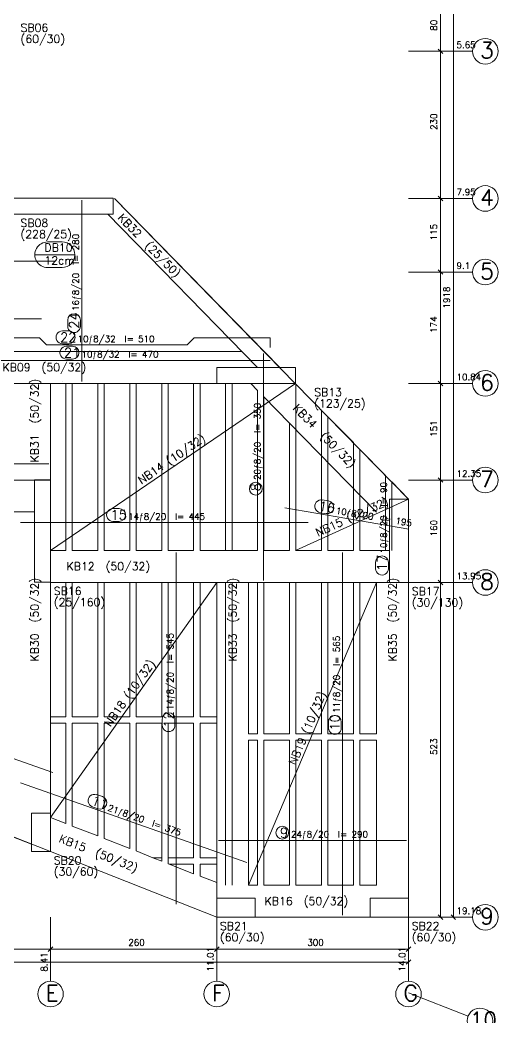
# Model space of a CAD drawing. Header units: inches. Extents: x -0.845 to -0.118, y 2.957 to 3.684.
# Drawn here: x -0.6153 to -0.4657, y 3.2045 to 3.5161 of the extents above; entities that cross this region are included whole.
import ezdxf

# ---------------------------------------------------------------- set-up
doc = ezdxf.new("R2010")
doc.units = ezdxf.units.IN
doc.header["$MEASUREMENT"] = 0
doc.linetypes.add('CENTER', pattern=[0.006500000000000001, 0.002, -0.001, 0.0005, -0.001, 0.002])
for name, color, linetype, lineweight in [('DONATI', 84, 'Continuous', 0), ('OLCU', 1, 'Continuous', 0), ('PENC2', 1, 'Continuous', 0), ('PENC3', 5, 'Continuous', 0), ('PENC4', 84, 'Continuous', 0), ('PEND2', 1, 'CENTER', 0)]:
    doc.layers.add(name, color=color, linetype=linetype, lineweight=lineweight)
doc.styles.add('RomanSTA', font='RomanSTA')

msp = doc.modelspace()

# ---------------------------------------------------------------- linework, layer by layer
at = {"layer": 'DONATI'}
for points in [[(-0.595974979184698, 3.403120546913468), (-0.595974979184698, 3.403120546913468), (-0.595974979184698, 3.459820546913468), (-0.595974979184698, 3.459820546913468)], [(-0.6590327296481837, 3.440720546913469), (-0.6590327296481837, 3.440720546913469), (-0.6317460510955561, 3.440720546913469), (-0.6044593725429286, 3.440720546913469), (-0.6044593725429286, 3.440720546913469)], [(-0.6532027695403804, 3.422720546913468), (-0.6532027695403804, 3.422720546913468), (-0.6085066173301448, 3.422720546913468), (-0.6085066173301448, 3.422720546913468)], [(-0.6550046030507792, 3.416720546913468), (-0.6550046030507792, 3.416720546913468), (-0.6091484401450862, 3.416720546913468), (-0.6070262763725032, 3.414620546913469), (-0.5629430089221705, 3.414620546913469), (-0.5608199808822383, 3.416720546913468), (-0.5369838152156581, 3.416720546913468), (-0.5369814310298671, 3.413720546913468), (-0.5369814310298671, 3.413720546913468)], [(-0.539131728194784, 3.340920546913468), (-0.539131728194784, 3.340920546913468), (-0.539131728194784, 3.411920546913469), (-0.539131728194784, 3.411920546913469)], [(-0.6311517182813395, 3.409720546913468), (-0.6311517182813395, 3.409720546913468), (-0.5369670961127986, 3.409720546913468), (-0.5369670961127986, 3.409720546913468)], [(-0.7153517130838145, 3.377420546913468), (-0.7153517130838145, 3.377420546913468), (-0.6063117358909358, 3.377420546913468), (-0.6063117358909358, 3.377420546913468)], [(-0.5324617300258387, 3.363620546913468), (-0.5324617300258387, 3.363620546913468), (-0.4936616990791072, 3.357020546913469), (-0.4936616990791072, 3.357020546913469)], [(-0.6151117209420909, 3.359020546913468), (-0.6151117209420909, 3.359020546913468), (-0.5251317296252955, 3.359020546913468), (-0.5251317296252955, 3.359020546913468)], [(-0.4996317002998103, 3.340920546913468), (-0.4996317002998103, 3.340920546913468), (-0.4996317002998103, 3.358920546913469), (-0.4996317002998103, 3.358920546913469)], [(-0.5664117310271968, 3.239820546913468), (-0.5664117310271968, 3.239820546913468), (-0.5664117310271968, 3.349720546913468), (-0.5664117310271968, 3.349720546913468)], [(-0.514385041974615, 3.236320546913468), (-0.514385041974615, 3.236320546913468), (-0.514385041974615, 3.349720546913468), (-0.514385041974615, 3.349720546913468)], [(-0.6870251569972743, 3.309820546913468), (-0.6870251569972743, 3.309820546913468), (-0.6049851600156535, 3.280920546913468), (-0.6049851600156535, 3.280920546913468)], [(-0.6151117209420909, 3.277720546913468), (-0.6151117209420909, 3.277720546913468), (-0.5443517241702784, 3.252820546913469), (-0.5443517241702784, 3.252820546913469)], [(-0.5531532738433589, 3.259720546913468), (-0.5531532738433589, 3.259720546913468), (-0.4943132672534694, 3.259720546913468), (-0.4943132672534694, 3.259720546913468)]]:
    msp.add_lwpolyline(points, dxfattribs=at)
at = {"layer": 'OLCU', "linetype": 'Continuous'}
for p, q in [((-0.4797117088065852, 3.619320546913468), (-0.4797117088065852, 3.235720546913468)), ((-0.4837117169128169, 3.522320546913468), (-0.4837117169128169, 3.506320546913468)), ((-0.4822117064223994, 3.506320546913468), (-0.4867117080913295, 3.506320546913468)), ((-0.4830044481979121, 3.505620546913468), (-0.4844172570930232, 3.507020546913468)), ((-0.4837117169128169, 3.506320546913468), (-0.4837117169128169, 3.460320546913469)), ((-0.4822117064223994, 3.460320546913469), (-0.4867117080913295, 3.460320546913469)), ((-0.4830044481979121, 3.459620546913468), (-0.4844172570930232, 3.461020546913468)), ((-0.4837117169128169, 3.460320546913469), (-0.4837117169128169, 3.437320546913468)), ((-0.4822117064223994, 3.437320546913468), (-0.4867117080913295, 3.437320546913468)), ((-0.4830044481979121, 3.436620546913468), (-0.4844172570930232, 3.438020546913468)), ((-0.4837117169128169, 3.437320546913468), (-0.4837117169128169, 3.402520546913468)), ((-0.6003631923423518, 3.420420546913468), (-0.600363207243513, 3.422320546913468)), ((-0.5963631991372813, 3.420420546913468), (-0.5963631991372813, 3.422320546913468)), ((-0.6020003531203975, 3.418920546913468), (-0.600050342463087, 3.418920546913468)), ((-0.6020035270677317, 3.414920546913468), (-0.6000535313115825, 3.414920546913468)), ((-0.6007778320537318, 3.414120546913468), (-0.5988278213964213, 3.414120546913468)), ((-0.6007810060010661, 3.410120546913468), (-0.5988310102449168, 3.410120546913468)), ((-0.4822117064223994, 3.402520546913468), (-0.4867117080913295, 3.402520546913468)), ((-0.4830044481979121, 3.401820546913468), (-0.4844172570930232, 3.403220546913468)), ((-0.4837117169128169, 3.402520546913468), (-0.4837117169128169, 3.372320546913468)), ((-0.4822117064223994, 3.372320546913468), (-0.4867117080913295, 3.372320546913468)), ((-0.4830044481979121, 3.371620546913468), (-0.4844172570930232, 3.373020546913469)), ((-0.4837117169128169, 3.372320546913468), (-0.4837117169128169, 3.340320546913468)), ((-0.5206996772514094, 3.366120546913468), (-0.5187773678527583, 3.365820546913469)), ((-0.5862094435916652, 3.363420546913468), (-0.5842594478355159, 3.363420546913468)), ((-0.5213735971675624, 3.362120546913468), (-0.5194512877689113, 3.361820546913468)), ((-0.5862126324401606, 3.359420546913468), (-0.5842626366840113, 3.359420546913468)), ((-0.5040199134574641, 3.344620546913468), (-0.5040199134574641, 3.346620546913468)), ((-0.5000199351535548, 3.344620546913468), (-0.5000199351535548, 3.346620546913468)), ((-0.4822117064223994, 3.340320546913468), (-0.4867117080913295, 3.340320546913468)), ((-0.4830044481979121, 3.339620546913468), (-0.4844172570930232, 3.341020546913469)), ((-0.4837117169128169, 3.340320546913468), (-0.4837117169128169, 3.235720546913468)), ((-0.5707999441848506, 3.295720546913468), (-0.5707999441848506, 3.297620546913469)), ((-0.5667999658809413, 3.295720546913468), (-0.5667999658809413, 3.297620546913469)), ((-0.5187732551322688, 3.294820546913468), (-0.5187732551322688, 3.296820546913469)), ((-0.5147732768283595, 3.294820546913468), (-0.5147732768283595, 3.296720546913468)), ((-0.5913289461360682, 3.274020546913468), (-0.589490113042425, 3.273420546913469)), ((-0.5926625702605952, 3.270220546913468), (-0.590823737166952, 3.269620546913468)), ((-0.4822117064223994, 3.235720546913468), (-0.4867117080913295, 3.235720546913468)), ((-0.4830044481979121, 3.235020546913468), (-0.4844172570930232, 3.236420546913468)), ((-0.4782116983161677, 3.235720546913468), (-0.4827116999850978, 3.235720546913468)), ((-0.4790044698940028, 3.235020546913468), (-0.4804172489867915, 3.236420546913468)), ((-0.6057316932903041, 3.224220546913468), (-0.6057316634879817, 3.228720546913468)), ((-0.5537316773162593, 3.224220546913468), (-0.5537316475139369, 3.228720546913468)), ((-0.4937316749320735, 3.224220546913468), (-0.4937316451297511, 3.228720546913468)), ((-0.6317316863761653, 3.225720546913468), (-0.6057316932903041, 3.225720546913468)), ((-0.606438663981985, 3.225020546913469), (-0.6050230238662471, 3.226420546913468)), ((-0.6057316932903041, 3.225720546913468), (-0.5537316773162593, 3.225720546913468)), ((-0.5544386480079402, 3.225020546913469), (-0.5530230078922023, 3.226420546913468)), ((-0.5537316773162593, 3.225720546913468), (-0.4937316749320735, 3.225720546913468)), ((-0.4944386456237544, 3.225020546913469), (-0.4930230055080165, 3.226420546913468)), ((-0.4944386754260768, 3.221020546913469), (-0.4930230353103389, 3.222420546913468)), ((-0.4937317345367183, 3.220220546913469), (-0.4937316749320735, 3.224720546913468)), ((-0.7739317242131938, 3.221720546913468), (-0.4937317047343959, 3.221720546913468))]:
    msp.add_line(p, q, dxfattribs=at)
at = {"layer": 'PENC2', "linetype": 'Continuous'}
for p, q in [((-0.6066366408096064, 3.446720546913468), (-0.6021366391406764, 3.446720546913468)), ((-0.6106366340146769, 3.442720546913468), (-0.5981366310344447, 3.442720546913468)), ((-0.6066366408096064, 3.438720546913468), (-0.6021366391406764, 3.438720546913468)), ((-0.6057117257343043, 3.350320546913468), (-0.5291317079292048, 3.402520546913468)), ((-0.5291317079292048, 3.350320546913468), (-0.4937317047343959, 3.366320546913468)), ((-0.6057117257343043, 3.266920546913469), (-0.5537517342792262, 3.340320546913468)), ((-0.543751714013647, 3.245720546913468), (-0.5037116978393306, 3.340320546913468))]:
    msp.add_line(p, q, dxfattribs=at)
at = {"layer": 'PENC2'}
for centre in [(-0.5415167782531489, 3.369620546913469), (-0.53323560693128, 3.262120546913468)]:
    msp.add_circle(centre, 0.002000000094994903, dxfattribs=at)
for centre, radius, start, end in [((-0.6066366408096064, 3.442720546913468), 0.004000000189989805, 90.00122447294544, 270.0036734188379), ((-0.6021366391406764, 3.442720546913468), 0.004000000189989805, 270.0036734188379, 90.00122447294544), ((-0.5983632031903972, 3.422320546913468), 0.002000000094994903, 0.004897891780929296, 180.0024489458925), ((-0.602001932643484, 3.416920546913468), 0.002000000094994903, 90.00122447294544, 270.0036734188379), ((-0.5983632031903972, 3.420420546913468), 0.002000000094994903, 180.0024489458925, 0.004897891780929296), ((-0.6000519368873347, 3.416920546913468), 0.002000000094994903, 270.0036734188379, 90.00122447294544), ((-0.6007794115768184, 3.412120546913468), 0.002000000094994903, 90.00122447294544, 270.0036734188379), ((-0.5988294158206691, 3.412120546913468), 0.002000000094994903, 270.0036734188379, 90.00122447294544), ((-0.5210366521106471, 3.364120546913469), 0.002000000094994903, 80.33614546910488, 260.3386249329907), ((-0.5191143129096736, 3.363820546913468), 0.002000000094994903, 260.3386249329907, 80.33614546910488), ((-0.5862110529170741, 3.361420546913468), 0.002000000094994903, 90.00122447294544, 270.0036734188379), ((-0.5842610571609248, 3.361420546913468), 0.002000000094994903, 270.0036734188379, 90.00122447294544), ((-0.5020199392066707, 3.346620546913468), 0.002000000094994903, 0.004897891780929296, 180.0024489458925), ((-0.5020199094043483, 3.344620546913468), 0.002000000094994903, 180.0024489458925, 0.004897891780929296), ((-0.5687999699340571, 3.297620546913469), 0.002000000094994903, 0.004897891780929296, 180.0024489458925), ((-0.5167732808814753, 3.296720546913468), 0.002000000094994903, 0.004897891780929296, 180.0024489458925), ((-0.5687999401317347, 3.295720546913468), 0.002000000094994903, 180.0024489458925, 0.004897891780929296), ((-0.516773251079153, 3.294820546913468), 0.002000000094994903, 180.0024489458925, 0.004897891780929296), ((-0.5919957432971705, 3.272120546913468), 0.002000000094994903, 70.55991993357672, 250.5623688794693), ((-0.5901569400058497, 3.271520546913468), 0.002000000094994903, 250.5623688794693, 70.55991993357672)]:
    msp.add_arc(centre, radius, start, end, dxfattribs=at)
at = {"layer": 'PENC3', "linetype": 'Continuous'}
for p, q in [((-0.5857126686797847, 3.460320546913469), (-0.5340069506393184, 3.407520546913468)), ((-0.5878217790351619, 3.455420546913468), (-0.5410033438430537, 3.407520546913468)), ((-0.6257517311797847, 3.412520546913469), (-0.6057117257343043, 3.412520546913469)), ((-0.6157117310987223, 3.412520546913469), (-0.5458960805164088, 3.412520546913469)), ((-0.6317317161784877, 3.402520546913468), (-0.5291612122283686, 3.402520546913468)), ((-0.6057117257343043, 3.402520546913468), (-0.600951728604864, 3.402520546913468)), ((-0.6057117257343043, 3.402520546913468), (-0.6057117257343043, 3.372420546913468)), ((-0.600951728604864, 3.402520546913468), (-0.600951728604864, 3.350320546913468)), ((-0.5989517245517482, 3.402520546913468), (-0.5989517245517482, 3.350320546913468)), ((-0.5989517245517482, 3.402520546913468), (-0.5909517381416072, 3.402520546913468)), ((-0.5909517381416072, 3.402520546913468), (-0.5909517381416072, 3.350320546913468)), ((-0.5889517340884913, 3.402520546913468), (-0.5889517340884913, 3.350320546913468)), ((-0.5889517340884913, 3.402520546913468), (-0.5809517476783503, 3.402520546913468)), ((-0.5809517476783503, 3.402520546913468), (-0.5809517476783503, 3.350320546913468)), ((-0.5789517436252345, 3.402520546913468), (-0.5789517436252345, 3.350320546913468)), ((-0.5789517436252345, 3.402520546913468), (-0.5709517572150935, 3.402520546913468)), ((-0.5709517572150935, 3.402520546913468), (-0.5709517572150935, 3.350320546913468)), ((-0.5689517531619777, 3.402520546913468), (-0.5689517531619777, 3.350320546913468)), ((-0.5689517531619777, 3.402520546913468), (-0.5609517667518367, 3.402520546913468)), ((-0.5609517667518367, 3.402520546913468), (-0.5609517667518367, 3.350320546913468)), ((-0.5589517626987208, 3.402520546913468), (-0.5589517626987208, 3.350320546913468)), ((-0.5589517626987208, 3.402520546913468), (-0.5537412140594233, 3.402520546913468)), ((-0.5509517762885798, 3.402520546913468), (-0.5509517762885798, 3.350320546913468)), ((-0.548951772235464, 3.402520546913468), (-0.548951772235464, 3.350320546913468)), ((-0.5431053016410579, 3.402520546913468), (-0.540951785825323, 3.400320546913469)), ((-0.5291137073264827, 3.402520546913468), (-0.5289517317043055, 3.402320546913468)), ((-0.540951785825323, 3.400320546913469), (-0.540951785825323, 3.350320546913468)), ((-0.5289517317043055, 3.402320546913468), (-0.5289517317043055, 3.350320546913468)), ((-0.5389517817722072, 3.398320546913468), (-0.5389517817722072, 3.350320546913468)), ((-0.5389517817722072, 3.398320546913468), (-0.5309517953620662, 3.390120546913468)), ((-0.5209517452941645, 3.394220546913469), (-0.5209517452941645, 3.350320546913468)), ((-0.5309517953620662, 3.390120546913468), (-0.5309517953620662, 3.350320546913468)), ((-0.5309517953620662, 3.390120546913468), (-0.5309517357574214, 3.390120546913468)), ((-0.5309517357574214, 3.390120546913468), (-0.5309517357574214, 3.350320546913468)), ((-0.5309517357574214, 3.390120546913468), (-0.5037116680370082, 3.362320546913468)), ((-0.5189517412410487, 3.392120546913469), (-0.5189517412410487, 3.350320546913468)), ((-0.5189517412410487, 3.392120546913469), (-0.5109517548309077, 3.384020546913468)), ((-0.5109517548309077, 3.384020546913468), (-0.5109517548309077, 3.350320546913468)), ((-0.5089517507777919, 3.381920546913468), (-0.5089517507777919, 3.350320546913468)), ((-0.5089517507777919, 3.381920546913468), (-0.5009517643676509, 3.373720546913468)), ((-0.5009517643676509, 3.373720546913468), (-0.5009517643676509, 3.350320546913468)), ((-0.498951760314535, 3.371720546913468), (-0.498951760314535, 3.350320546913468)), ((-0.498951760314535, 3.371720546913468), (-0.4937117073760737, 3.366320546913468)), ((-0.6189516756759395, 3.362420546913468), (-0.6107117209659327, 3.362420546913468)), ((-0.6057117257343043, 3.350320546913468), (-0.600951728604864, 3.350320546913468)), ((-0.5989517245517482, 3.350320546913468), (-0.5909517381416072, 3.350320546913468)), ((-0.5889517340884913, 3.350320546913468), (-0.5809517476783503, 3.350320546913468)), ((-0.5789517436252345, 3.350320546913468), (-0.5709517572150935, 3.350320546913468)), ((-0.5689517531619777, 3.350320546913468), (-0.5609517667518367, 3.350320546913468)), ((-0.5589517626987208, 3.350320546913468), (-0.543751714013647, 3.350320546913468)), ((-0.5537517342792262, 3.350320546913468), (-0.5509517762885798, 3.350320546913468)), ((-0.548951772235464, 3.350320546913468), (-0.540951785825323, 3.350320546913468)), ((-0.5389517817722072, 3.350320546913468), (-0.5309517953620662, 3.350320546913468)), ((-0.5309517953620662, 3.350320546913468), (-0.5309517357574214, 3.350320546913468)), ((-0.5289517317043055, 3.350320546913468), (-0.5209517452941645, 3.350320546913468)), ((-0.5189517412410487, 3.350320546913468), (-0.5109517548309077, 3.350320546913468)), ((-0.5089517507777919, 3.350320546913468), (-0.5009517643676509, 3.350320546913468)), ((-0.5009517643676509, 3.350320546913468), (-0.4997116897330989, 3.350320546913468)), ((-0.6057117257343043, 3.340320546913468), (-0.600951728604864, 3.340320546913468)), ((-0.6057117257343043, 3.340320546913468), (-0.6057117257343043, 3.298320546913468)), ((-0.600951728604864, 3.298320546913468), (-0.600951728604864, 3.340320546913468)), ((-0.5989517245517482, 3.298320546913468), (-0.5989517245517482, 3.340320546913468)), ((-0.5909517381416072, 3.340320546913468), (-0.5989517245517482, 3.340320546913468)), ((-0.5909517381416072, 3.298320546913468), (-0.5909517381416072, 3.340320546913468)), ((-0.5889517340884913, 3.298320546913468), (-0.5889517340884913, 3.340320546913468)), ((-0.5809517476783503, 3.340320546913468), (-0.5889517340884913, 3.340320546913468)), ((-0.5809517476783503, 3.298320546913468), (-0.5809517476783503, 3.340320546913468)), ((-0.5789517436252345, 3.298320546913468), (-0.5789517436252345, 3.340320546913468)), ((-0.5709517572150935, 3.340320546913468), (-0.5789517436252345, 3.340320546913468)), ((-0.5709517572150935, 3.298320546913468), (-0.5709517572150935, 3.340320546913468)), ((-0.5689517531619777, 3.298320546913468), (-0.5689517531619777, 3.340320546913468)), ((-0.5609517667518367, 3.340320546913468), (-0.5689517531619777, 3.340320546913468)), ((-0.5609517667518367, 3.298320546913468), (-0.5609517667518367, 3.340320546913468)), ((-0.5589517626987208, 3.298320546913468), (-0.5589517626987208, 3.340320546913468)), ((-0.5589517626987208, 3.340320546913468), (-0.5537517342792262, 3.340320546913468)), ((-0.5537517342792262, 3.340320546913468), (-0.5537517342792262, 3.298320546913468)), ((-0.5509517464862574, 3.245720546913468), (-0.5509517464862574, 3.340320546913468)), ((-0.5489517424331416, 3.245720546913468), (-0.5489517424331416, 3.340320546913468)), ((-0.543751714013647, 3.340320546913468), (-0.5409517560230006, 3.340320546913468)), ((-0.543751714013647, 3.340320546913468), (-0.543751714013647, 3.293020546913469)), ((-0.5409517560230006, 3.293020546913469), (-0.5409517560230006, 3.340320546913468)), ((-0.5389517519698848, 3.293020546913469), (-0.5389517519698848, 3.340320546913468)), ((-0.5309517655597438, 3.340320546913468), (-0.5389517519698848, 3.340320546913468)), ((-0.5309517655597438, 3.293020546913469), (-0.5309517655597438, 3.340320546913468)), ((-0.5289517615066279, 3.293020546913469), (-0.5289517615066279, 3.340320546913468)), ((-0.5209517750964869, 3.340320546913468), (-0.5289517615066279, 3.340320546913468)), ((-0.5209517750964869, 3.293020546913469), (-0.5209517750964869, 3.340320546913468)), ((-0.5189517710433711, 3.293020546913469), (-0.5189517710433711, 3.340320546913468)), ((-0.5109517846332301, 3.340320546913468), (-0.5189517710433711, 3.340320546913468)), ((-0.5109517846332301, 3.293020546913469), (-0.5109517846332301, 3.340320546913468)), ((-0.5089517805801143, 3.293020546913469), (-0.5089517805801143, 3.340320546913468)), ((-0.5089517805801143, 3.340320546913468), (-0.5037116978393306, 3.340320546913468)), ((-0.5037116978393306, 3.340320546913468), (-0.5037116978393306, 3.293020546913469)), ((-0.4937117073760737, 3.340320546913468), (-0.4937117073760737, 3.241720546913468)), ((-0.600951728604864, 3.298320546913468), (-0.6057117257343043, 3.298320546913468)), ((-0.5909517381416072, 3.298320546913468), (-0.5989517245517482, 3.298320546913468)), ((-0.5809517476783503, 3.298320546913468), (-0.5889517340884913, 3.298320546913468)), ((-0.5709517572150935, 3.298320546913468), (-0.5789517436252345, 3.298320546913468)), ((-0.5609517667518367, 3.298320546913468), (-0.5689517531619777, 3.298320546913468)), ((-0.5537517342792262, 3.298320546913468), (-0.5589517626987208, 3.298320546913468)), ((-0.600951728604864, 3.296320546913468), (-0.6057117257343043, 3.296320546913468)), ((-0.6057117257343043, 3.296320546913468), (-0.6057117257343043, 3.268220546913468)), ((-0.600951728604864, 3.265020546913469), (-0.600951728604864, 3.296320546913468)), ((-0.5989517245517482, 3.264220546913468), (-0.5989517245517482, 3.296320546913468)), ((-0.5909517381416072, 3.296320546913468), (-0.5989517245517482, 3.296320546913468)), ((-0.5909517381416072, 3.261120546913468), (-0.5909517381416072, 3.296320546913468)), ((-0.5889517340884913, 3.260320546913468), (-0.5889517340884913, 3.296320546913468)), ((-0.5809517476783503, 3.296320546913468), (-0.5889517340884913, 3.296320546913468)), ((-0.5809517476783503, 3.257220546913469), (-0.5809517476783503, 3.296320546913468)), ((-0.5789517436252345, 3.256420546913469), (-0.5789517436252345, 3.296320546913468)), ((-0.5709517572150935, 3.296320546913468), (-0.5789517436252345, 3.296320546913468)), ((-0.5709517572150935, 3.254320546913468), (-0.5709517572150935, 3.296320546913468)), ((-0.5689517531619777, 3.254320546913468), (-0.5689517531619777, 3.296320546913468)), ((-0.5609517667518367, 3.296320546913468), (-0.5689517531619777, 3.296320546913468)), ((-0.5609517667518367, 3.254320546913468), (-0.5609517667518367, 3.296320546913468)), ((-0.5589517626987208, 3.254320546913468), (-0.5589517626987208, 3.296320546913468)), ((-0.5537517342792262, 3.296320546913468), (-0.5589517626987208, 3.296320546913468)), ((-0.5537517342792262, 3.296320546913468), (-0.5537517342792262, 3.296320546913468)), ((-0.5537517342792262, 3.254320546913468), (-0.5537517342792262, 3.296320546913468)), ((-0.5537517342792262, 3.296320546913468), (-0.5537517342792262, 3.296320546913468)), ((-0.5409517560230006, 3.293020546913469), (-0.543751714013647, 3.293020546913469)), ((-0.5409517560230006, 3.291020546913468), (-0.543751714013647, 3.291020546913468)), ((-0.543751714013647, 3.291020546913468), (-0.543751714013647, 3.245720546913468)), ((-0.5409517560230006, 3.245720546913468), (-0.5409517560230006, 3.291020546913468)), ((-0.5309517655597438, 3.293020546913469), (-0.5389517519698848, 3.293020546913469)), ((-0.5389517519698848, 3.245720546913468), (-0.5389517519698848, 3.291020546913468)), ((-0.5309517655597438, 3.291020546913468), (-0.5389517519698848, 3.291020546913468)), ((-0.5309517655597438, 3.245720546913468), (-0.5309517655597438, 3.291020546913468)), ((-0.5209517750964869, 3.293020546913469), (-0.5289517615066279, 3.293020546913469)), ((-0.5289517615066279, 3.245720546913468), (-0.5289517615066279, 3.291020546913468)), ((-0.5209517750964869, 3.291020546913468), (-0.5289517615066279, 3.291020546913468)), ((-0.5209517750964869, 3.245720546913468), (-0.5209517750964869, 3.291020546913468)), ((-0.5109517846332301, 3.293020546913469), (-0.5189517710433711, 3.293020546913469)), ((-0.5189517710433711, 3.245720546913468), (-0.5189517710433711, 3.291020546913468)), ((-0.5109517846332301, 3.291020546913468), (-0.5189517710433711, 3.291020546913468)), ((-0.5109517846332301, 3.245720546913468), (-0.5109517846332301, 3.291020546913468)), ((-0.5037116978393306, 3.293020546913469), (-0.5089517805801143, 3.293020546913469)), ((-0.5089517805801143, 3.245720546913468), (-0.5089517805801143, 3.291020546913468)), ((-0.5037116978393306, 3.291020546913468), (-0.5089517805801143, 3.291020546913468)), ((-0.5037116978393306, 3.291020546913468), (-0.5037116978393306, 3.245720546913468)), ((-0.6889355305658091, 3.288920546913468), (-0.6117117229924907, 3.258520546913468)), ((-0.6057117257343043, 3.266920546913469), (-0.600951728604864, 3.265020546913469)), ((-0.5909517381416072, 3.261120546913468), (-0.5989517245517482, 3.264220546913468)), ((-0.5809517476783503, 3.257220546913469), (-0.5889517340884913, 3.260320546913468)), ((-0.6057117257343043, 3.256220546913468), (-0.5537517342792262, 3.235720546913468)), ((-0.5736985478626002, 3.254320546913468), (-0.5789517436252345, 3.256420546913469)), ((-0.5709517572150935, 3.253220546913469), (-0.5736985478626002, 3.254320546913468)), ((-0.5736985478626002, 3.254320546913468), (-0.5736985478626002, 3.254320546913468)), ((-0.5709517572150935, 3.254320546913468), (-0.5736985478626002, 3.254320546913468)), ((-0.5709517572150935, 3.253220546913469), (-0.5709517572150935, 3.254320546913468)), ((-0.5689517531619777, 3.252420546913468), (-0.5689517531619777, 3.254320546913468)), ((-0.5609517667518367, 3.254320546913468), (-0.5689517531619777, 3.254320546913468)), ((-0.5537517342792262, 3.254320546913468), (-0.5589517626987208, 3.254320546913468)), ((-0.5537517342792262, 3.254320546913468), (-0.5537517342792262, 3.254320546913468)), ((-0.5537517342792262, 3.254320546913468), (-0.5537517342792262, 3.254320546913468)), ((-0.5686129603610743, 3.252320546913468), (-0.5689517531619777, 3.252420546913468)), ((-0.5686129603610743, 3.252320546913468), (-0.5686130795703639, 3.252320546913468)), ((-0.5609517667518367, 3.249320546913468), (-0.5686129603610743, 3.252320546913468)), ((-0.5609517667518367, 3.252320546913468), (-0.5686129603610743, 3.252320546913468)), ((-0.5609517667518367, 3.249320546913468), (-0.5609517667518367, 3.252320546913468)), ((-0.5589517626987208, 3.248520546913468), (-0.5589517626987208, 3.252320546913468)), ((-0.5537517342792262, 3.252320546913468), (-0.5589517626987208, 3.252320546913468)), ((-0.5537517342792262, 3.252320546913468), (-0.5537517342792262, 3.246520546913469)), ((-0.5589517626987208, 3.248520546913468), (-0.5537517342792262, 3.246520546913469)), ((-0.543751714013647, 3.245720546913468), (-0.5409517560230006, 3.245720546913468)), ((-0.5309517655597438, 3.245720546913468), (-0.5389517519698848, 3.245720546913468)), ((-0.5209517750964869, 3.245720546913468), (-0.5289517615066279, 3.245720546913468)), ((-0.5109517846332301, 3.245720546913468), (-0.5189517710433711, 3.245720546913468)), ((-0.5089517805801143, 3.245720546913468), (-0.5037116978393306, 3.245720546913468)), ((-0.5417517099605311, 3.235720546913468), (-0.5057117018924464, 3.235720546913468))]:
    msp.add_line(p, q, dxfattribs=at)
at = {"layer": 'PENC3'}
for centre in [(-0.4697117183433284, 3.506320546913468), (-0.4697117183433284, 3.460320546913469), (-0.4697117183433284, 3.437320546913468), (-0.4697117183433284, 3.402520546913468), (-0.4697117183433284, 3.372320546913468), (-0.4697117183433284, 3.340320546913468), (-0.4697117183433284, 3.235720546913468), (-0.6057317230926265, 3.211720546913468), (-0.5537317071185817, 3.211720546913468), (-0.4937317047343959, 3.211720546913468), (-0.4713782642112483, 3.203320546913468)]:
    msp.add_circle(centre, 0.004000000189989805, dxfattribs=at)
at = {"layer": 'PENC4', "linetype": 'Continuous'}
for p, q in [((-0.631751728437971, 3.460420546913468), (-0.5861517164932002, 3.460420546913468)), ((-0.5861517164932002, 3.460420546913468), (-0.5861517164932002, 3.455420546913468)), ((-0.631751728437971, 3.455420546913468), (-0.5861517164932002, 3.455420546913468)), ((-0.5537412140594233, 3.407520546913468), (-0.5291412148700465, 3.407520546913468)), ((-0.5537412140594233, 3.407520546913468), (-0.5537412140594233, 3.402520546913468)), ((-0.5291412148700465, 3.407520546913468), (-0.5291412148700465, 3.402520546913468)), ((-0.5537412140594233, 3.402520546913468), (-0.5291412148700465, 3.402520546913468)), ((-0.6107117209659327, 3.372420546913468), (-0.6057117257343043, 3.372420546913468)), ((-0.6107117209659327, 3.372420546913468), (-0.6107117209659327, 3.340420546913468)), ((-0.6057117257343043, 3.372420546913468), (-0.6057117257343043, 3.340420546913468)), ((-0.4997116897330989, 3.366320546913468), (-0.4937117073760737, 3.366320546913468)), ((-0.4997116897330989, 3.366320546913468), (-0.4997116897330989, 3.340320546913468)), ((-0.4937117073760737, 3.366320546913468), (-0.4937117073760737, 3.340320546913468)), ((-0.6107117209659327, 3.340420546913468), (-0.6057117257343043, 3.340420546913468)), ((-0.4997116897330989, 3.340320546913468), (-0.4937117073760737, 3.340320546913468)), ((-0.6117117229924907, 3.268220546913468), (-0.6057117257343043, 3.268220546913468)), ((-0.6117117229924907, 3.268220546913468), (-0.6117117229924907, 3.256220546913468)), ((-0.6057117257343043, 3.268220546913468), (-0.6057117257343043, 3.256220546913468)), ((-0.6117117229924907, 3.256220546913468), (-0.6057117257343043, 3.256220546913468)), ((-0.5537517342792262, 3.241720546913468), (-0.5417517099605311, 3.241720546913468)), ((-0.5537517342792262, 3.241720546913468), (-0.5537517342792262, 3.235720546913468)), ((-0.5417517099605311, 3.241720546913468), (-0.5417517099605311, 3.235720546913468)), ((-0.5057117018924464, 3.241720546913468), (-0.4937117073760737, 3.241720546913468)), ((-0.5057117018924464, 3.241720546913468), (-0.5057117018924464, 3.235720546913468)), ((-0.4937117073760737, 3.241720546913468), (-0.4937117073760737, 3.235720546913468)), ((-0.5537517342792262, 3.235720546913468), (-0.5417517099605311, 3.235720546913468)), ((-0.5057117018924464, 3.235720546913468), (-0.4937117073760737, 3.235720546913468))]:
    msp.add_line(p, q, dxfattribs=at)
at = {"layer": 'PEND2', "linetype": 'CENTER'}
for p, q in [((-0.4737117264495601, 3.506320546913468), (-0.4937317047343959, 3.506320546913468)), ((-0.5857269737945308, 3.460320546913469), (-0.5291612122283686, 3.402520546913468)), ((-0.4737117264495601, 3.460320546913469), (-0.4937317047343959, 3.460320546913469)), ((-0.4737117264495601, 3.437320546913468), (-0.4937317047343959, 3.437320546913468)), ((-0.6317317161784877, 3.402520546913468), (-0.5291612122283686, 3.402520546913468)), ((-0.6057317230926265, 3.402520546913468), (-0.5291612122283686, 3.402520546913468)), ((-0.6057317230926265, 3.340320546913468), (-0.6057317230926265, 3.402520546913468)), ((-0.5291612122283686, 3.402520546913468), (-0.4937317047343959, 3.366320546913468)), ((-0.4737117264495601, 3.402520546913468), (-0.4937317047343959, 3.402520546913468)), ((-0.6889317158685435, 3.372320546913468), (-0.6057317230926265, 3.372320546913468)), ((-0.4737117264495601, 3.372320546913468), (-0.4937317047343959, 3.372320546913468)), ((-0.4937317047343959, 3.235720546913468), (-0.4937317047343959, 3.366320546913468)), ((-0.6057317230926265, 3.340320546913468), (-0.4937317047343959, 3.340320546913468)), ((-0.6057317230926265, 3.256220546913468), (-0.6057317230926265, 3.340320546913468)), ((-0.5537317071185817, 3.340320546913468), (-0.4937317047343959, 3.340320546913468)), ((-0.5537317071185817, 3.235720546913468), (-0.5537317071185817, 3.340320546913468)), ((-0.4737117264495601, 3.340320546913468), (-0.4937317047343959, 3.340320546913468)), ((-0.6889317158685435, 3.288920546913468), (-0.6057317230926265, 3.256220546913468)), ((-0.6057317230926265, 3.256220546913468), (-0.5537317071185817, 3.235720546913468)), ((-0.6057317230926265, 3.215720546913468), (-0.6057317230926265, 3.235720546913468)), ((-0.5537317071185817, 3.235720546913468), (-0.4937317047343959, 3.235720546913468)), ((-0.5537317071185817, 3.215720546913468), (-0.5537317071185817, 3.235720546913468)), ((-0.4937317047343959, 3.215720546913468), (-0.4937317047343959, 3.235720546913468)), ((-0.4737117264495601, 3.235720546913468), (-0.4937317047343959, 3.235720546913468)), ((-0.4751007530914058, 3.204820546913469), (-0.4937317047343959, 3.212120546913468))]:
    msp.add_line(p, q, dxfattribs=at)

# ---------------------------------------------------------------- texts
at = {"layer": 'DONATI', "style": 'RomanSTA'}
for s, p in [('& 4- .12- 1- 0- 0', (-0.6019749764428843, 3.403120546913468)), ('& 2- .12- 1- 0- 0', (-0.595974979184698, 3.403120546913468)), ('& 2- .32- 1- 0- 0', (-0.5324617300258387, 3.363620546913468)), ('& 2- .32- 1- 0- 0', (-0.6151117209420909, 3.359020546913468)), ('& 2- .32- 1- 4.700172- 0', (-0.539131728194784, 3.340920546913468)), ('& 2- .32- 1- 5.23- 0', (-0.4996317002998103, 3.340920546913468)), ('& 2- .32- 1- 0- 0', (-0.6151117209420909, 3.277720546913468)), ('& 2- .32- 1- 0- 0', (-0.5531532738433589, 3.259720546913468)), ('& 2- .32- 1- 0- 3.11', (-0.5664117310271968, 3.239820546913468)), ('& 2- .32- 1- 0- 1.599181', (-0.514385041974615, 3.236320546913468))]:
    msp.add_text(s, height=9.999999747378752e-09, dxfattribs=at).set_placement(p)
at = {"layer": 'OLCU', "style": 'RomanSTA'}
for s, p in [('80', (-0.4848217938171138, 3.512720546913468)), ('230', (-0.4848217938171138, 3.481720546913468)), ('115', (-0.4848217938171138, 3.447220546913468)), ('1918', (-0.4808217857108821, 3.425920546913468)), ('174', (-0.4848217938171138, 3.418320546913468)), ('151', (-0.4848217938171138, 3.385820546913468)), ('160', (-0.4848217938171138, 3.354720546913468)), ('523', (-0.4848217938171138, 3.286420546913468))]:
    msp.add_text(s, height=0.002, rotation=90.00122447294544, dxfattribs=at).set_placement(p)
for s, p in [('260', (-0.5813953254447688, 3.226820546913468)), ('300', (-0.5253953311668147, 3.226820546913468))]:
    msp.add_text(s, height=0.002, dxfattribs=at).set_placement(p)
at = {"layer": 'PENC2', "style": 'RomanSTA'}
for s, p in [('5.65', (-0.4787117216811885, 3.507320546913468)), ('7.95', (-0.4787117216811885, 3.461320546913468)), ('9.1', (-0.4787117216811885, 3.438320546913468)), ('  10ƒ8/32  l= 510', (-0.6000031355844249, 3.415420546913468)), ('  10ƒ8/32  l= 470', (-0.5987806145177592, 3.410620546913468)), ('10.84', (-0.4787117216811885, 3.403520546913469)), ('12.35', (-0.4787117216811885, 3.373320546913468)), ('  14ƒ8/20  l= 445', (-0.5842122409568538, 3.359920546913469)), ('13.95', (-0.4787117216811885, 3.341320546913468)), ('  24ƒ8/20  l= 290', (-0.5332367990241755, 3.260620546913469)), ('19.18', (-0.4787117216811885, 3.236720546913468))]:
    msp.add_text(s, height=0.002, dxfattribs=at).set_placement(p)
for s, rotation, p in [('  16ƒ8/20  l= 280', 90.00122447294544, (-0.5968600187526454, 3.422420546913469)), ('  20ƒ8/20  l= 350', 90.00122447294544, (-0.5400167677627314, 3.369620546913469)), ('  10ƒ8/20  l= 90', 90.00122447294544, (-0.5005167398677577, 3.346620546913468)), ('  10ƒ8/20  l= 195', 350.3398188879428, (-0.5193182203994502, 3.362320546913468)), ('  14ƒ8/20  l= 545', 90.00122447294544, (-0.5672967705951442, 3.297720546913468)), ('  11ƒ8/20  l= 565', 90.00122447294544, (-0.5152700815425624, 3.296820546913469)), ('  21ƒ8/20  l= 375', 340.5635933524147, (-0.5906108293758143, 3.270020546913468)), ('11.01', 90.00122447294544, (-0.5547317240463008, 3.218720546913469)), ('14.01', 90.00122447294544, (-0.494731721662115, 3.218720546913469)), ('8.41', 90.00122447294544, (-0.6067317251191844, 3.218720546913469))]:
    msp.add_text(s, height=0.002, rotation=rotation, dxfattribs=at).set_placement(p)
at = {"layer": 'PENC3', "style": 'RomanSTA'}
for s, p in [('SB06', (-0.6151117209420909, 3.512420546913468)), ('(60/30)', (-0.6151117209420909, 3.508920546913468)), ('SB08', (-0.615131718300413, 3.451420546913468)), ('(228/25)', (-0.615131718300413, 3.447920546913468)), ('DB10', (-0.6076366428361644, 3.443720546913468)), ('12cm', (-0.6076366428361644, 3.439720546913469)), ('KB09  (50/32)', (-0.620751721046995, 3.406320546913468)), ('SB13', (-0.5232270632014979, 3.398520546913468)), ('(123/25)', (-0.5232270632014979, 3.395020546913468)), ('KB12  (50/32)', (-0.6007117156015147, 3.344120546913468)), ('SB16', (-0.6047117237077464, 3.336420546913468)), ('SB17', (-0.492711720250677, 3.336320546913468)), ('(25/160)', (-0.6047117237077464, 3.332920546913468)), ('(30/130)', (-0.492711720250677, 3.332820546913468)), ('SB20', (-0.6047317210660685, 3.252220546913468)), ('(30/60)', (-0.6047317210660685, 3.248720546913468)), ('KB16  (50/32)', (-0.5387517187820186, 3.239520546913468)), ('SB21', (-0.5527317199931849, 3.231720546913468)), ('(60/30)', (-0.5527317199931849, 3.228220546913469)), ('SB22', (-0.4927317176089991, 3.231720546913468)), ('(60/30)', (-0.4927317176089991, 3.228220546913469))]:
    msp.add_text(s, height=0.0025, dxfattribs=at).set_placement(p)
for s, rotation, p in [('KB32  (25/50)', 314.3859300745711, (-0.5848951313720454, 3.454120546913468)), ('KB31  (50/32)', 90.00122447294544, (-0.6094601426349391, 3.377820546913468)), ('KB34  (50/32)', 314.3859300745711, (-0.5300828192458857, 3.394620546913468)), ('NB14 (10/32)', 34.2803926871858, (-0.5772811148391475, 3.370920546913468)), ('NB15 (10/32)', 24.30722500386217, (-0.5220964226947535, 3.354620546913468)), ('KB30  (50/32)', 90.00122447294544, (-0.6094601426349391, 3.315620546913468)), ('KB33  (50/32)', 90.00122447294544, (-0.5475001309142817, 3.315620546913468)), ('KB35  (50/32)', 90.00122447294544, (-0.4974601242767085, 3.315620546913468)), ('NB18 (10/32)', 54.71094560966426, (-0.5870474550948848, 3.295020546913468)), ('NB19 (10/32)', 67.06016223612099, (-0.5290378008113612, 3.283020546913468)), ('KB15  (50/32)', 338.5359168399528, (-0.6033461216912974, 3.259320546913469))]:
    msp.add_text(s, height=0.0025, rotation=rotation, dxfattribs=at).set_placement(p)
at = {"layer": 'PENC4', "style": 'RomanSTA'}
for s, height, p in [('3', 0.005, (-0.4713343355880488, 3.504120546913469)), ('4', 0.005, (-0.4713307593093623, 3.458120546913468)), ('5', 0.005, (-0.4713188681827296, 3.435120546913468)), ('22', 0.003, (-0.6027531299815883, 3.415420546913468)), ('21', 0.003, (-0.6015306089149226, 3.410620546913468)), ('6', 0.005, (-0.4713426802383174, 3.400320546913469)), ('7', 0.005, (-0.4713307593093623, 3.370120546913468)), ('15', 0.003, (-0.5869622502551783, 3.359920546913469)), ('8', 0.005, (-0.4713307593093623, 3.338120546913468)), ('9', 0.003, (-0.5339868042693843, 3.260620546913469)), ('9', 0.005, (-0.4713307593093623, 3.233520546913468)), ('E', 0.005, (-0.6072733823285807, 3.209520546913468)), ('F', 0.005, (-0.5551662419067134, 3.209520546913468)), ('G', 0.005, (-0.4953090820537318, 3.209520546913468)), ('10', 0.005, (-0.474610415481161, 3.201120546913468))]:
    msp.add_text(s, height=height, dxfattribs=at).set_placement(p)
for s, rotation, p in [('24', 90.00122447294544, (-0.5968643996940364, 3.419620546913468)), ('8', 90.00122447294544, (-0.540017959855627, 3.368820546913468)), ('16', 350.3398188879428, (-0.5220285330043544, 3.362820546913468)), ('17', 90.00122447294544, (-0.5005211208091487, 3.343920546913469)), ('12', 90.00122447294544, (-0.5673011515365352, 3.294920546913469)), ('10', 90.00122447294544, (-0.5152744624839534, 3.294020546913468)), ('11', 340.5635933524147, (-0.5932027671561946, 3.271020546913468))]:
    msp.add_text(s, height=0.003, rotation=rotation, dxfattribs=at).set_placement(p)

doc.saveas('drawing.dxf')
